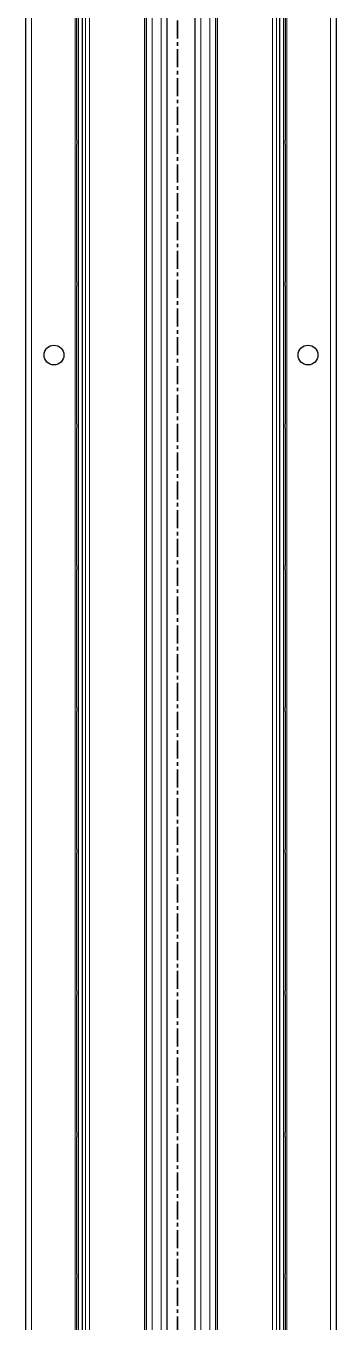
# Model space of a CAD drawing. Header units: millimetres. Extents: x -199 to 1181, y -1371 to 1507.
# Drawn here: x 594.1 to 703.5, y -443.4 to 13.8 of the extents above; entities that cross this region are included whole.
import ezdxf

# ---------------------------------------------------------------- set-up
doc = ezdxf.new("R2010")
doc.units = ezdxf.units.MM
doc.linetypes.add('CENTER', pattern=[10.16, 6.35, -1.27, 1.27, -1.27])

msp = doc.modelspace()

# ---------------------------------------------------------------- linework, layer by layer
at = {"color": 7, "linetype": 'CENTER', "lineweight": 35}
msp.add_line((647.53, 1499.09), (647.53, -1103.67), dxfattribs=at)
at = {"color": 7, "linetype": 'Continuous', "lineweight": 25}
for p, q in [((594.1, -851.79), (594.1, 247.21)), ((613.89, 247.21), (613.89, -851.79)), ((613.93, 247.21), (613.93, -851.79)), ((636.6, -851.79), (636.6, 247.21)), ((643.8, 247.21), (643.8, -851.79)), ((653.8, -851.79), (653.8, 247.21)), ((661, 247.21), (661, -851.79)), ((683.67, -851.79), (683.67, 247.21)), ((683.71, -851.79), (683.71, 247.21)), ((703.5, 247.21), (703.5, -851.79)), ((612.1, -26.54), (612.1, 21.96)), ((685.5, 21.96), (685.5, -26.54)), ((612.16, -26.65), (612.1, -26.54)), ((612.1, -26.54), (612.1, -28.04)), ((612.16, -27.94), (612.16, -26.65)), ((685.5, -26.54), (685.44, -26.65)), ((685.44, -26.65), (685.44, -27.94)), ((685.5, -28.04), (685.5, -26.54)), ((612.1, -28.04), (612.16, -27.94)), ((612.1, -76.54), (612.1, -28.04)), ((685.44, -27.94), (685.5, -28.04)), ((685.5, -28.04), (685.5, -76.54)), ((612.16, -76.65), (612.1, -76.54)), ((612.1, -76.54), (612.1, -78.04)), ((612.16, -77.94), (612.16, -76.65)), ((685.5, -76.54), (685.44, -76.65)), ((685.44, -76.65), (685.44, -77.94)), ((685.5, -78.04), (685.5, -76.54)), ((612.1, -78.04), (612.16, -77.94)), ((612.1, -126.54), (612.1, -78.04)), ((685.44, -77.94), (685.5, -78.04)), ((685.5, -78.04), (685.5, -126.54)), ((612.16, -126.65), (612.1, -126.54)), ((612.1, -126.54), (612.1, -128.04)), ((612.1, -128.04), (612.16, -127.94)), ((612.16, -127.94), (612.16, -126.65)), ((685.5, -126.54), (685.44, -126.65)), ((685.44, -126.65), (685.44, -127.94)), ((685.44, -127.94), (685.5, -128.04)), ((685.5, -128.04), (685.5, -126.54)), ((612.1, -176.54), (612.1, -128.04)), ((685.5, -128.04), (685.5, -176.54)), ((612.16, -176.65), (612.1, -176.54)), ((612.1, -176.54), (612.1, -178.04)), ((612.1, -178.04), (612.16, -177.94)), ((612.1, -226.54), (612.1, -178.04)), ((612.16, -177.94), (612.16, -176.65)), ((685.5, -176.54), (685.44, -176.65)), ((685.44, -176.65), (685.44, -177.94)), ((685.44, -177.94), (685.5, -178.04)), ((685.5, -178.04), (685.5, -176.54)), ((685.5, -178.04), (685.5, -226.54)), ((612.16, -226.65), (612.1, -226.54)), ((612.1, -226.54), (612.1, -228.04)), ((612.1, -228.04), (612.16, -227.94)), ((612.1, -276.54), (612.1, -228.04)), ((612.16, -227.94), (612.16, -226.65)), ((685.5, -226.54), (685.44, -226.65)), ((685.44, -226.65), (685.44, -227.94)), ((685.44, -227.94), (685.5, -228.04)), ((685.5, -228.04), (685.5, -226.54)), ((685.5, -228.04), (685.5, -276.54)), ((612.16, -276.65), (612.1, -276.54)), ((612.1, -276.54), (612.1, -278.04)), ((612.1, -278.04), (612.16, -277.94)), ((612.1, -326.54), (612.1, -278.04)), ((612.16, -277.94), (612.16, -276.65)), ((685.5, -276.54), (685.44, -276.65)), ((685.44, -276.65), (685.44, -277.94)), ((685.44, -277.94), (685.5, -278.04)), ((685.5, -278.04), (685.5, -276.54)), ((685.5, -278.04), (685.5, -326.54)), ((612.16, -326.65), (612.1, -326.54)), ((612.1, -326.54), (612.1, -328.04)), ((612.1, -328.04), (612.16, -327.94)), ((612.1, -376.54), (612.1, -328.04)), ((612.16, -327.94), (612.16, -326.65)), ((685.5, -326.54), (685.44, -326.65)), ((685.44, -326.65), (685.44, -327.94)), ((685.44, -327.94), (685.5, -328.04)), ((685.5, -328.04), (685.5, -326.54)), ((685.5, -328.04), (685.5, -376.54)), ((612.16, -376.65), (612.1, -376.54)), ((612.1, -376.54), (612.1, -378.04)), ((612.1, -378.04), (612.16, -377.94)), ((612.1, -426.54), (612.1, -378.04)), ((612.16, -377.94), (612.16, -376.65)), ((685.5, -376.54), (685.44, -376.65)), ((685.44, -376.65), (685.44, -377.94)), ((685.44, -377.94), (685.5, -378.04)), ((685.5, -378.04), (685.5, -376.54)), ((685.5, -378.04), (685.5, -426.54)), ((612.16, -426.65), (612.1, -426.54)), ((612.1, -426.54), (612.1, -428.04)), ((612.1, -428.04), (612.16, -427.94)), ((612.1, -476.54), (612.1, -428.04)), ((612.16, -427.94), (612.16, -426.65)), ((685.5, -426.54), (685.44, -426.65)), ((685.44, -426.65), (685.44, -427.94)), ((685.44, -427.94), (685.5, -428.04)), ((685.5, -428.04), (685.5, -426.54)), ((685.5, -428.04), (685.5, -476.54))]:
    msp.add_line(p, q, dxfattribs=at)
at = {"color": 8, "linetype": 'Continuous', "lineweight": 18}
for p, q in [((596.1, 247.21), (596.1, -851.79)), ((611.45, -851.79), (611.45, 247.21)), ((612.69, 247.21), (612.69, -851.79)), ((615.13, -851.79), (615.13, 247.21)), ((616.55, 247.21), (616.55, -851.79)), ((635.95, -851.79), (635.95, 247.21)), ((638.6, 247.21), (638.6, -851.79)), ((641.8, -851.79), (641.8, 247.21)), ((655.8, 247.21), (655.8, -851.79)), ((659, -851.79), (659, 247.21)), ((661.65, 247.21), (661.65, -851.79)), ((681.05, -851.79), (681.05, 247.21)), ((682.47, 247.21), (682.47, -851.79)), ((684.91, -851.79), (684.91, 247.21)), ((686.15, 247.21), (686.15, -851.79)), ((701.5, -851.79), (701.5, 247.21))]:
    msp.add_line(p, q, dxfattribs=at)
at = {"color": 7, "linetype": 'Continuous', "lineweight": 25}
for centre in [(604, -102.29), (693.6, -102.29)]:
    msp.add_circle(centre, 3.5, dxfattribs=at)

doc.saveas('drawing.dxf')
